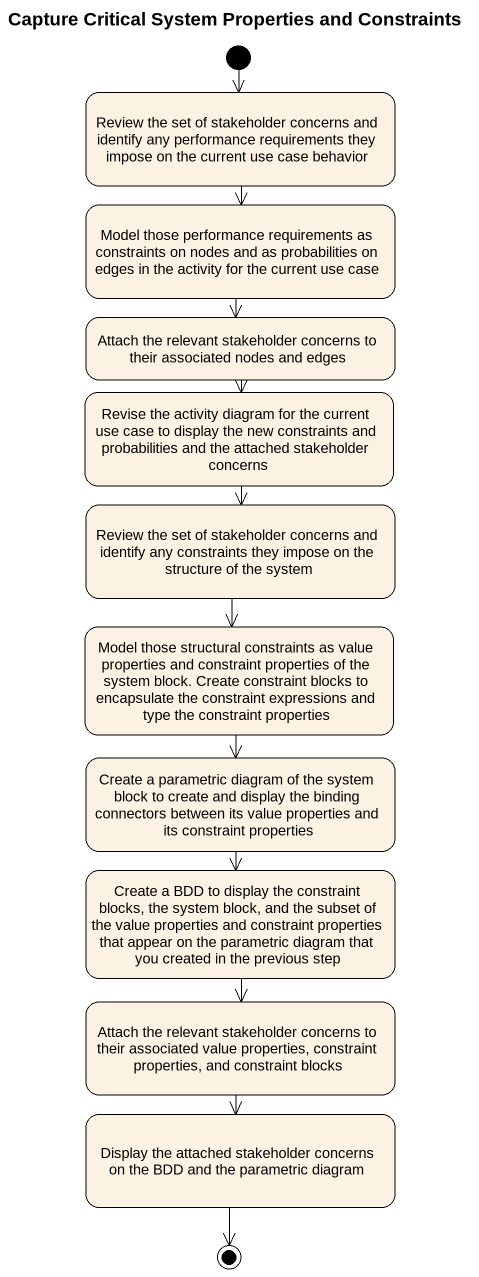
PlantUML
@startuml
title Capture Critical System Properties and Constraints
hide empty description
state "Review the set of stakeholder concerns and identify any performance requirements they impose on the current use case behavior" as Review_the_set_of
state "Model those performance requirements as constraints on nodes and as probabilities on edges in the activity for the current use case" as Model_those_performance
state "Attach the relevant stakeholder concerns to their associated nodes and edges" as Attach_the_relevant
state "Revise the activity diagram for the current use case to display the new constraints and probabilities and the attached stakeholder concerns" as Revise_the_activity_diagram
state "Review the set of stakeholder concerns and identify any constraints they impose on the structure of the system" as Review_the_set_of_2
state "Model those structural constraints as value properties and constraint properties of the system block. Create constraint blocks to encapsulate the constraint expressions and type the constraint properties" as Model_those_structural
state "Create a parametric diagram of the system block to create and display the binding connectors between its value properties and its constraint properties" as Create_a_parametric_diagram
state "Create a BDD to display the constraint blocks, the system block, and the subset of the value properties and constraint properties that appear on the parametric diagram that you created in the previous step" as Create_a_BDD_to_display_the
state "Attach the relevant stakeholder concerns to their associated value properties, constraint properties, and constraint blocks" as Attach_the_relevant_2
state "Display the attached stakeholder concerns on the BDD and the parametric diagram" as Display_the_attached
[*] --> Review_the_set_of
Review_the_set_of --> Model_those_performance
Model_those_performance --> Attach_the_relevant
Attach_the_relevant --> Revise_the_activity_diagram
Revise_the_activity_diagram --> Review_the_set_of_2
Review_the_set_of_2 --> Model_those_structural
Model_those_structural --> Create_a_parametric_diagram
Create_a_parametric_diagram --> Create_a_BDD_to_display_the
Create_a_BDD_to_display_the --> Attach_the_relevant_2
Attach_the_relevant_2 --> Display_the_attached
Display_the_attached --> [*]
@enduml
